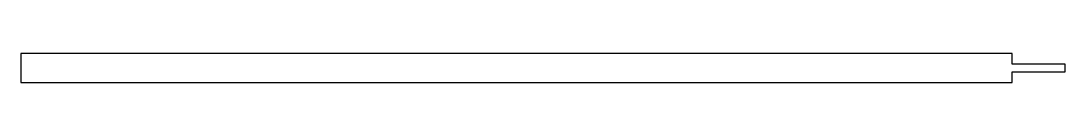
# Model space of a CAD drawing. Extents: x 0 to 5.59, y 0 to 0.15.
import ezdxf

# ---------------------------------------------------------------- set-up
doc = ezdxf.new("R2010")
doc.units = 0
doc.layers.get('0').update_dxf_attribs({"linetype": 'CONTINUOUS'})

msp = doc.modelspace()

# ---------------------------------------------------------------- linework, layer by layer
at = {"color": 4}
for p, q in [((5.3032, 0.1535), (0, 0.1535)), ((0, 0.1535), (0, 0)), ((5.3032, 0.0965), (5.3032, 0.1535)), ((5.5863, 0.0965), (5.3032, 0.0965)), ((5.3032, 0.0571), (5.5863, 0.0571)), ((5.3032, 0), (5.3032, 0.0571)), ((5.5863, 0.0571), (5.5863, 0.0965)), ((0, 0), (5.3032, 0))]:
    msp.add_line(p, q, dxfattribs=at)

doc.saveas('drawing.dxf')
